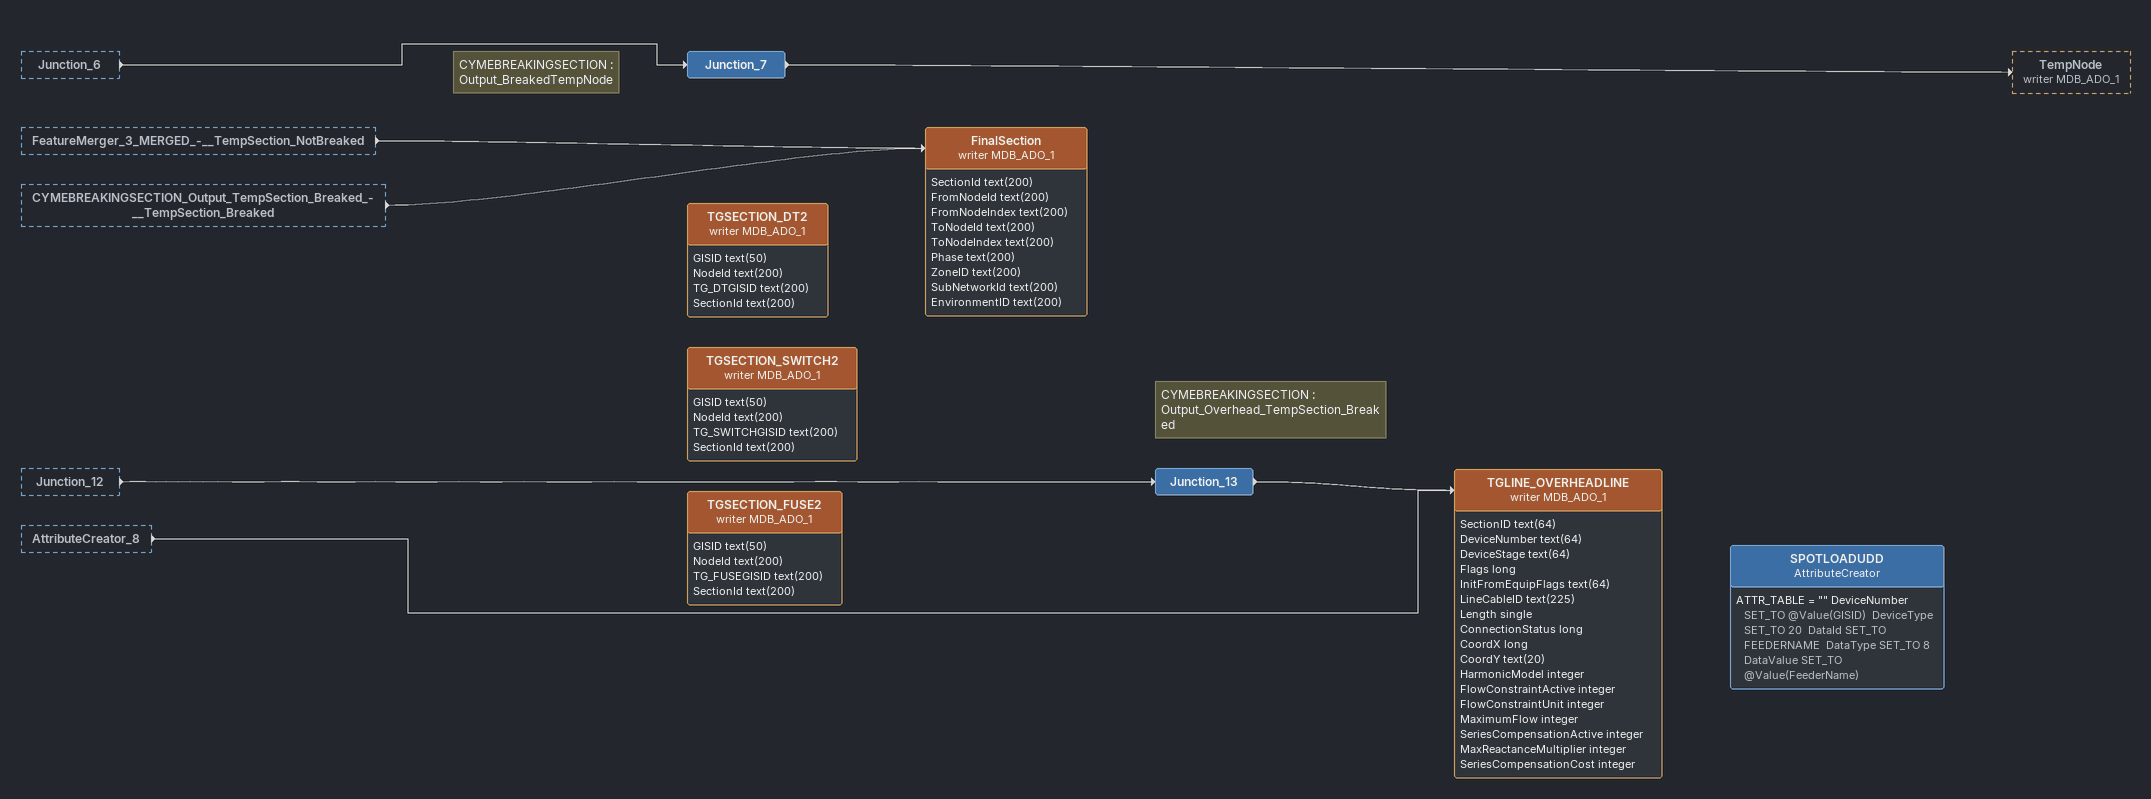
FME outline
Junction_6 [outside]
    -> Junction_7
FeatureMerger_3_MERGED_-__TempSection_NotBreaked [outside]
    -> FinalSection (writer MDB_ADO_1)
CYMEBREAKINGSECTION_Output_TempSection_Breaked_-__TempSection_Breaked [outside]
    -> FinalSection (writer MDB_ADO_1)
Junction_12 [outside]
    -> Junction_13
AttributeCreator_8 [outside]
    -> TGLINE_OVERHEADLINE (writer MDB_ADO_1)
FinalSection (writer MDB_ADO_1)
    attributes: SectionId text(200), FromNodeId text(200), FromNodeIndex text(200), ToNodeId text(200), ToNodeIndex text(200), Phase text(200), ZoneID text(200), SubNetworkId text(200), EnvironmentID text(200)
Note: CYMEBREAKINGSECTION : Output_Overhead_TempSection_Breaked
Junction_13
    -> TGLINE_OVERHEADLINE (writer MDB_ADO_1)
TGLINE_OVERHEADLINE (writer MDB_ADO_1)
    attributes: SectionID text(64), DeviceNumber text(64), DeviceStage text(64), Flags long, InitFromEquipFlags text(64), LineCableID text(225), Length single, ConnectionStatus long, CoordX long, CoordY text(20), HarmonicModel integer, FlowConstraintActive integer, FlowConstraintUnit integer, MaximumFlow integer, SeriesCompensationActive integer, MaxReactanceMultiplier integer, SeriesCompensationCost integer
Note: CYMEBREAKINGSECTION : Output_BreakedTempNode
Junction_7
    -> TempNode (writer MDB_ADO_1)
TGSECTION_DT2 (writer MDB_ADO_1)
    attributes: GISID text(50), NodeId text(200), TG_DTGISID text(200), SectionId text(200)
TGSECTION_SWITCH2 (writer MDB_ADO_1)
    attributes: GISID text(50), NodeId text(200), TG_SWITCHGISID text(200), SectionId text(200)
TGSECTION_FUSE2 (writer MDB_ADO_1)
    attributes: GISID text(50), NodeId text(200), TG_FUSEGISID text(200), SectionId text(200)
SPOTLOADUDD: AttributeCreator
    ATTR_TABLE = "" DeviceNumber SET_TO @Value(GISID)  DeviceType SET_TO 20  DataId SET_TO FEEDERNAME  DataType SET_TO 8  DataValue SET_TO @Value(FeederName)
